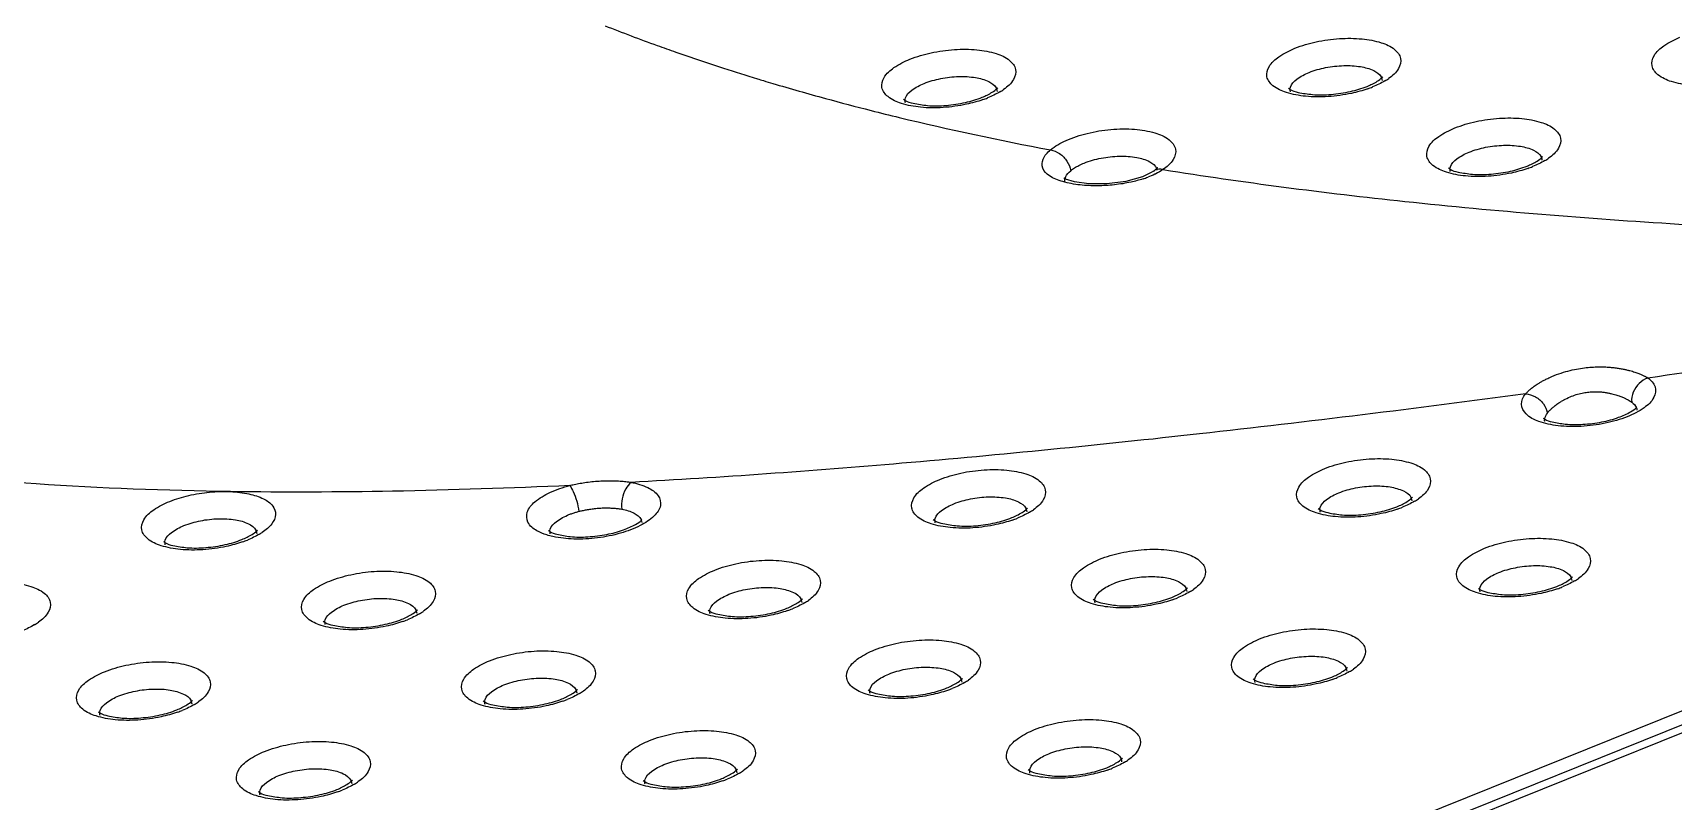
# Model space of a CAD drawing. Header units: millimetres. Extents: x 2099 to 2627, y -288 to 79.
# Drawn here: x 2248.92 to 2288.13, y -177.5 to -159.13 of the extents above; entities that cross this region are included whole.
import ezdxf

# ---------------------------------------------------------------- set-up
doc = ezdxf.new("R2010")
doc.units = ezdxf.units.MM
doc.layers.add('06___PRT_ALL_SURFS', color=7, linetype='Continuous')

msp = doc.modelspace()

# ---------------------------------------------------------------- linework, layer by layer
at = {"color": 7, "linetype": 'Continuous'}
for p, q in [((2275.442, -162.571), (2275.049, -162.682)), ((2275.653, -162.472), (2275.442, -162.571)), ((2275.705, -162.439), (2275.653, -162.472)), ((2275.705, -162.439), (2275.705, -162.439)), ((2287.255, -168.09), (2287.265, -168.079)), ((2285.058, -168.421), (2285.058, -168.421)), ((2263.47, -170.779), (2263.48, -170.767))]:
    msp.add_line(p, q, dxfattribs=at)
msp.add_lwpolyline([(2275.049, -162.682), (2274.596, -162.741), (2274.163, -162.741), (2273.819, -162.694), (2273.606, -162.628), (2273.566, -162.608)], dxfattribs=at)
for centre, radius, start, end in [((2278.416, -119.108), 42.879, 248.354, 250.1296), ((2279.553, -115.996), 46.192, 250.1159, 250.7035), ((2280.355, -113.704), 48.621, 250.7036, 252.127), ((2281.577, -109.952), 52.567, 252.1151, 253.0361), ((2282.118, -108.19), 54.41, 253.0318, 253.1903), ((2282.334, -107.476), 55.156, 253.1905, 253.4337), ((2283.034, -105.104), 57.628, 253.43824, 254.73874), ((2280.948, -160.282), 0.222, 18.2827, 23.0483), ((2280.346, -158.794), 1.735, 300.9722, 304.525), ((2284.171, -100.961), 61.925, 254.73311, 255.77638), ((2270.03, -160.766), 0.264, 175.465, 187.7206), ((2270.714, -158.132), 2.754, 289.3773, 291.9184), ((2271.745, -160.544), 0.222, 18.2827, 23.0483), ((2271.143, -159.056), 1.735, 300.9722, 304.525), ((2279.233, -160.504), 0.264, 175.465, 187.7206), ((2279.917, -157.871), 2.754, 289.3773, 291.9184), ((2284.989, -97.753), 65.236, 255.77297, 256.38284), ((2287.141, -88.564), 74.673, 256.43728, 259.27476), ((2283.741, -159.775), 2.754, 289.3773, 291.9184), ((2284.771, -162.187), 0.222, 18.2827, 23.0483), ((2284.169, -160.699), 1.735, 300.9722, 304.525), ((2273.834, -162.676), 0.249, 157.591, 167.5271), ((2274.677, -160.217), 2.529, 287.9747, 290.689), ((2274.953, -160.884), 1.808, 295.7174, 296.6229), ((2283.056, -162.409), 0.264, 175.465, 187.7206), ((2286.33, -169.384), 1.686, 118.9554, 121.3847), ((2287.084, -168.159), 0.181, 15.8165, 21.0619), ((2272.457, -170.59), 0.222, 18.2827, 23.0483), ((2271.855, -169.102), 1.735, 300.9722, 304.525), ((2279.944, -170.551), 0.264, 175.465, 187.7206), ((2280.629, -167.917), 2.754, 289.3773, 291.9184), ((2281.66, -170.329), 0.222, 18.2827, 23.0483), ((2281.057, -168.841), 1.735, 300.9722, 304.525), ((2270.742, -170.812), 0.264, 175.465, 187.7206), ((2271.426, -168.179), 2.754, 289.3773, 291.9184), ((2252.336, -171.335), 0.264, 175.465, 187.7206), ((2253.021, -168.701), 2.754, 289.3773, 291.9184), ((2254.051, -171.113), 0.222, 18.2827, 23.0483), ((2253.479, -169.674), 1.677, 300.9119, 303.3023), ((2261.539, -171.074), 0.264, 175.3874, 187.7125), ((2276.28, -172.495), 0.222, 18.2827, 23.0483), ((2275.678, -171.007), 1.735, 300.9722, 304.525), ((2283.768, -172.456), 0.264, 175.465, 187.7206), ((2284.452, -169.822), 2.754, 289.3773, 291.9184), ((2285.483, -172.234), 0.222, 18.2827, 23.0483), ((2284.881, -170.746), 1.735, 300.9722, 304.525), ((2266.047, -170.345), 2.754, 289.3773, 291.9184), ((2267.078, -172.756), 0.222, 18.2827, 23.0483), ((2266.475, -171.268), 1.735, 300.9722, 304.525), ((2274.565, -172.717), 0.264, 175.465, 187.7206), ((2275.25, -170.083), 2.754, 289.3773, 291.9184), ((2248.07, -171.791), 1.735, 300.9722, 304.525), ((2256.16, -173.24), 0.264, 175.465, 187.7206), ((2256.844, -170.606), 2.754, 289.3773, 291.9184), ((2257.875, -173.018), 0.222, 18.2827, 23.0483), ((2257.273, -171.53), 1.735, 300.9722, 304.525), ((2265.362, -172.978), 0.264, 175.465, 187.7206), ((2280.104, -174.4), 0.222, 18.2827, 23.0483), ((2279.502, -172.912), 1.735, 300.9722, 304.525), ((2261.698, -174.922), 0.222, 18.2827, 23.0483), ((2261.096, -173.434), 1.735, 300.9722, 304.525), ((2269.186, -174.883), 0.264, 175.465, 187.7206), ((2269.87, -172.249), 2.754, 289.3773, 291.9184), ((2270.901, -174.661), 0.222, 18.2827, 23.0483), ((2270.299, -173.173), 1.735, 300.9722, 304.525), ((2278.389, -174.622), 0.264, 175.465, 187.7206), ((2279.073, -171.988), 2.754, 289.3773, 291.9184), ((2252.496, -175.184), 0.222, 18.2827, 23.0483), ((2251.893, -173.696), 1.735, 300.9722, 304.525), ((2259.983, -175.145), 0.264, 175.465, 187.7206), ((2260.668, -172.511), 2.754, 289.3773, 291.9184), ((2250.78, -175.406), 0.264, 175.465, 187.7206), ((2251.465, -172.772), 2.754, 289.3773, 291.9184), ((2265.522, -176.827), 0.222, 18.2827, 23.0483), ((2264.919, -175.339), 1.735, 300.9722, 304.525), ((2273.009, -176.788), 0.264, 175.465, 187.7206), ((2273.694, -174.154), 2.754, 289.3773, 291.9184), ((2274.725, -176.566), 0.222, 18.2827, 23.0483), ((2274.122, -175.078), 1.735, 300.9722, 304.525), ((2255.288, -174.677), 2.754, 289.3773, 291.9184), ((2256.319, -177.089), 0.222, 18.2827, 23.0483), ((2255.717, -175.601), 1.735, 300.9722, 304.525), ((2263.807, -177.049), 0.264, 175.465, 187.7206), ((2264.491, -174.416), 2.754, 289.3773, 291.9184), ((2254.604, -177.311), 0.264, 175.465, 187.7206)]:
    msp.add_arc(centre, radius, start, end, dxfattribs=at)
for points, start_tangent, end_tangent in [([(2269.886, -159.762), (2270.392, -159.61), (2270.949, -159.532), (2271.489, -159.539), (2271.947, -159.629), (2272.267, -159.792), (2272.411, -160.006), (2272.362, -160.246), (2272.126, -160.485)], (0.927618, 0.373531), (-0.823672, -0.567066)), ([(2279.342, -160.649), (2278.884, -160.559), (2278.564, -160.397), (2278.421, -160.182), (2278.47, -159.942), (2278.706, -159.704), (2279.089, -159.501)], (-0.995126, 0.098613), (0.927618, 0.373531)), ([(2279.089, -159.501), (2279.594, -159.348), (2280.152, -159.271), (2280.692, -159.278), (2281.15, -159.368), (2281.47, -159.53), (2281.613, -159.745), (2281.564, -159.985), (2281.329, -160.223)], (0.927618, 0.373531), (-0.823672, -0.567066)), ([(2288.545, -160.388), (2288.087, -160.298), (2287.767, -160.135), (2287.624, -159.921), (2287.673, -159.68), (2287.908, -159.442), (2288.292, -159.24)], (-0.995126, 0.098613), (0.927618, 0.373531)), ([(2270.139, -160.911), (2269.681, -160.821), (2269.362, -160.658), (2269.218, -160.443), (2269.267, -160.203), (2269.503, -159.965), (2269.886, -159.762)], (-0.995126, 0.098613), (0.927618, 0.373531)), ([(2279.43, -160.079), (2279.823, -159.964), (2280.255, -159.916), (2280.658, -159.941), (2280.971, -160.035), (2281.148, -160.185), (2281.153, -160.195)], (0.927618, 0.373531), (0.391937, -0.919992)), ([(2269.931, -160.504), (2270.227, -160.34)], (0.798858, 0.601519), (0.927618, 0.373531)), ([(2270.227, -160.34), (2270.621, -160.226), (2271.052, -160.177), (2271.455, -160.202), (2271.769, -160.297), (2271.945, -160.446), (2271.95, -160.457)], (0.927618, 0.373531), (0.391937, -0.919992)), ([(2278.97, -160.484), (2278.98, -160.429), (2279.134, -160.242)], (0.079018, 0.996873), (0.798858, 0.601519)), ([(2279.134, -160.242), (2279.43, -160.079)], (0.798858, 0.601519), (0.927618, 0.373531)), ([(2280.814, -160.412), (2281.056, -160.291), (2281.171, -160.202)], (0.927618, 0.373531), (0.660031, 0.751238)), ([(2281.238, -160.282), (2280.945, -160.426)], (-0.857223, -0.514945), (-0.927618, -0.373531)), ([(2281.159, -160.213), (2281.171, -160.271)], (0.314131, -0.94938), (0.078141, -0.996942)), ([(2281.171, -160.202), (2281.187, -160.185)], (0.660031, 0.751238), (0.813756, 0.581206)), ([(2269.733, -160.72), (2269.773, -160.747), (2269.963, -160.816), (2270.306, -160.869)], (0.910348, -0.413844), (0.995277, -0.097074)), ([(2269.767, -160.745), (2269.777, -160.69), (2269.931, -160.504)], (0.079018, 0.996873), (0.798858, 0.601519)), ([(2271.214, -160.795), (2271.611, -160.674)], (0.975849, 0.218447), (0.927618, 0.373531)), ([(2271.628, -160.73), (2271.237, -160.84)], (-0.943267, -0.332036), (-0.977407, -0.211367)), ([(2271.611, -160.674), (2271.853, -160.553), (2271.968, -160.464)], (0.927618, 0.373531), (0.660031, 0.751238)), ([(2272.035, -160.543), (2271.743, -160.687)], (-0.857223, -0.514945), (-0.927618, -0.373531)), ([(2271.956, -160.474), (2271.968, -160.532)], (0.314131, -0.94938), (0.078141, -0.996942)), ([(2271.968, -160.464), (2271.984, -160.447)], (0.660031, 0.751238), (0.813756, 0.581206)), ([(2278.936, -160.458), (2278.976, -160.485), (2279.166, -160.555), (2279.508, -160.607)], (0.910348, -0.413844), (0.995277, -0.097074)), ([(2280.44, -160.579), (2279.883, -160.656), (2279.342, -160.649)], (-0.977407, -0.211367), (-0.995126, 0.098613)), ([(2279.508, -160.607), (2279.953, -160.604), (2280.417, -160.534)], (0.995277, -0.097074), (0.975849, 0.218447)), ([(2280.417, -160.534), (2280.814, -160.412)], (0.975849, 0.218447), (0.927618, 0.373531)), ([(2280.831, -160.469), (2280.44, -160.579)], (-0.943267, -0.332036), (-0.977407, -0.211367)), ([(2271.237, -160.84), (2270.68, -160.918), (2270.139, -160.911)], (-0.977407, -0.211367), (-0.995126, 0.098613)), ([(2270.306, -160.869), (2270.75, -160.866), (2271.214, -160.795)], (0.995277, -0.097074), (0.975849, 0.218447)), ([(2273.245, -161.933), (2273.618, -161.706), (2274.122, -161.536), (2274.692, -161.443), (2275.257, -161.439), (2275.74, -161.524), (2276.081, -161.689), (2276.234, -161.91), (2276.18, -162.16), (2275.932, -162.402)], (0.762408, 0.647097), (-0.825403, -0.564543)), ([(2283.166, -162.554), (2282.708, -162.464), (2282.388, -162.302), (2282.244, -162.087), (2282.293, -161.847), (2282.529, -161.608), (2282.912, -161.406)], (-0.995126, 0.098613), (0.927618, 0.373531)), ([(2282.912, -161.406), (2283.418, -161.253), (2283.975, -161.176), (2284.516, -161.182), (2284.973, -161.273), (2285.293, -161.435), (2285.437, -161.65), (2285.388, -161.89), (2285.152, -162.128)], (0.927618, 0.373531), (-0.823672, -0.567066)), ([(2273.539, -162.689), (2273.221, -162.549), (2273.059, -162.365), (2273.068, -162.153), (2273.245, -161.933)], (-0.961518, 0.274742), (0.761087, 0.64865)), ([(2273.245, -161.933), (2273.464, -162.02), (2273.64, -162.201), (2273.73, -162.428)], (0.990142, -0.140069), (0.153099, -0.988211)), ([(2283.253, -161.984), (2283.647, -161.869), (2284.078, -161.821), (2284.481, -161.845), (2284.795, -161.94), (2284.971, -162.09), (2284.976, -162.1)], (0.927618, 0.373531), (0.391937, -0.919992)), ([(2273.819, -162.363), (2273.927, -162.301), (2274.05, -162.245)], (0.840009, 0.542573), (0.927618, 0.373531)), ([(2274.05, -162.245), (2274.455, -162.128), (2274.897, -162.082), (2275.306, -162.112), (2275.617, -162.214), (2275.78, -162.373)], (0.927618, 0.373531), (0.349759, -0.93684)), ([(2282.793, -162.388), (2282.804, -162.334), (2282.957, -162.147)], (0.079018, 0.996873), (0.798858, 0.601519)), ([(2282.957, -162.147), (2283.253, -161.984)], (0.798858, 0.601519), (0.927618, 0.373531)), ([(2284.241, -162.439), (2284.637, -162.317)], (0.975849, 0.218447), (0.927618, 0.373531)), ([(2284.637, -162.317), (2284.88, -162.196), (2284.995, -162.107)], (0.927618, 0.373531), (0.660031, 0.751238)), ([(2285.062, -162.186), (2284.769, -162.331)], (-0.857223, -0.514945), (-0.927618, -0.373531)), ([(2284.983, -162.117), (2284.994, -162.176)], (0.314131, -0.94938), (0.078141, -0.996942)), ([(2284.995, -162.107), (2285.01, -162.09)], (0.660031, 0.751238), (0.813756, 0.581206)), ([(2273.952, -162.768), (2273.539, -162.689)], (-0.993881, 0.110456), (-0.961518, 0.274742)), ([(2273.587, -162.694), (2273.591, -162.622)], (-0.121559, 0.992584), (0.215489, 0.976506)), ([(2273.604, -162.581), (2273.73, -162.428)], (0.381235, 0.924478), (0.762336, 0.647181)), ([(2273.73, -162.428), (2273.819, -162.363)], (0.762408, 0.647097), (0.840009, 0.542573)), ([(2275.171, -162.7), (2274.774, -162.765), (2274.371, -162.788), (2273.952, -162.768)], (-0.976818, -0.214071), (-0.993881, 0.110456)), ([(2275.458, -162.623), (2275.171, -162.7)], (-0.951077, -0.308955), (-0.976818, -0.214071)), ([(2275.738, -162.513), (2275.571, -162.584)], (-0.900925, -0.433974), (-0.935366, -0.353683)), ([(2275.705, -162.439), (2275.798, -162.362)], (0.825404, 0.564543), (0.703056, 0.711134)), ([(2275.933, -162.401), (2275.743, -162.418), (2275.706, -162.439)], (-0.978707, 0.205265), (-0.817866, -0.575409)), ([(2275.932, -162.402), (2275.763, -162.5)], (-0.826226, -0.563339), (-0.893954, -0.448158)), ([(2275.78, -162.373), (2275.79, -162.417)], (0.349759, -0.93684), (0.132962, -0.991121)), ([(2275.798, -162.362), (2275.807, -162.353), (2275.81, -162.352)], (0.703056, 0.711134), (0.999693, 0.024762)), ([(2275.932, -162.401), (2281.718, -163.161), (2288.265, -163.702), (2292.289, -163.901)], (0.987561, -0.157234), (0.99926, -0.038467)), ([(2282.76, -162.363), (2282.799, -162.39), (2282.989, -162.46), (2283.332, -162.512)], (0.910348, -0.413844), (0.995277, -0.097074)), ([(2284.263, -162.483), (2283.706, -162.561), (2283.166, -162.554)], (-0.977407, -0.211367), (-0.995126, 0.098613)), ([(2283.332, -162.512), (2283.776, -162.509), (2284.241, -162.439)], (0.995277, -0.097074), (0.975849, 0.218447)), ([(2284.655, -162.374), (2284.263, -162.483)], (-0.943267, -0.332036), (-0.977407, -0.211367)), ([(2299.093, -165.63), (2295.091, -166.268), (2291.234, -166.852), (2287.525, -167.383)], (-0.986932, -0.161135), (-0.990534, -0.137267)), ([(2284.602, -167.764), (2284.618, -167.745), (2284.637, -167.726), (2284.658, -167.704), (2284.683, -167.681), (2284.712, -167.655), (2284.745, -167.628), (2284.784, -167.598), (2284.829, -167.565), (2284.88, -167.531), (2284.94, -167.494), (2285.009, -167.454), (2285.088, -167.413), (2285.179, -167.37)], (0.647418, 0.762135), (0.911659, 0.410948)), ([(2285.179, -167.37), (2285.4, -167.282), (2285.615, -167.216), (2285.819, -167.169), (2286.009, -167.14), (2286.184, -167.123), (2286.343, -167.117), (2286.489, -167.118), (2286.62, -167.126), (2286.738, -167.138), (2286.842, -167.153), (2286.935, -167.169), (2287.018, -167.187), (2287.091, -167.205), (2287.156, -167.223), (2287.213, -167.241), (2287.264, -167.259), (2287.309, -167.276), (2287.348, -167.292), (2287.383, -167.307), (2287.414, -167.322), (2287.442, -167.336), (2287.466, -167.349), (2287.488, -167.361), (2287.507, -167.372), (2287.524, -167.383)], (0.911666, 0.410931), (0.837363, -0.546647)), ([(2287.525, -167.383), (2287.697, -167.595), (2287.668, -167.844), (2287.436, -168.092), (2287.031, -168.308)], (0.817578, -0.575817), (-0.92764, -0.373474)), ([(2287.525, -167.383), (2287.317, -167.511), (2287.176, -167.721), (2287.139, -167.961)], (-0.950972, -0.309277), (0.086797, -0.996226)), ([(2284.601, -167.764), (2276.809, -168.719), (2269.693, -169.422), (2263.221, -169.878)], (-0.991275, -0.131808), (-0.998534, -0.054132)), ([(2284.615, -168.241), (2284.506, -168.01), (2284.601, -167.764)], (-0.687282, 0.726391), (0.615784, 0.787915)), ([(2284.601, -167.764), (2284.838, -167.834), (2285.027, -168.001), (2285.122, -168.222)], (0.998619, -0.052542), (0.158631, -0.987338)), ([(2285.513, -167.908), (2285.664, -167.835), (2285.811, -167.78), (2285.952, -167.743), (2286.083, -167.721), (2286.203, -167.711), (2286.314, -167.71), (2286.416, -167.717), (2286.507, -167.728), (2286.589, -167.742), (2286.662, -167.759), (2286.727, -167.776)], (0.874977, 0.484165), (0.961726, -0.274014)), ([(2286.727, -167.776), (2286.785, -167.793), (2286.836, -167.811), (2286.881, -167.828), (2286.921, -167.844), (2286.957, -167.859), (2286.988, -167.874), (2287.016, -167.887), (2287.04, -167.9), (2287.062, -167.912), (2287.081, -167.923), (2287.098, -167.933), (2287.113, -167.943), (2287.126, -167.952), (2287.14, -167.961)], (0.961726, -0.274014), (0.81318, -0.582012)), ([(2285.124, -168.22), (2285.133, -168.209), (2285.145, -168.194)], (0.613179, 0.789944), (0.652155, 0.758086)), ([(2285.145, -168.194), (2285.16, -168.177), (2285.177, -168.159), (2285.196, -168.139), (2285.219, -168.118), (2285.245, -168.094), (2285.276, -168.069), (2285.311, -168.041), (2285.351, -168.011), (2285.398, -167.979), (2285.452, -167.944)], (0.652155, 0.758086), (0.853673, 0.52081)), ([(2285.235, -168.429), (2285.552, -168.484), (2285.972, -168.489), (2286.424, -168.432), (2286.827, -168.322), (2287.113, -168.192), (2287.255, -168.09)], (0.981733, -0.190265), (0.65426, 0.756269)), ([(2287.14, -167.961), (2287.253, -168.093)], (0.816766, -0.576969), (0.358807, -0.933412)), ([(2287.258, -168.109), (2287.265, -168.151)], (0.271989, -0.9623), (0.051827, -0.998656)), ([(2284.918, -168.42), (2284.615, -168.241)], (-0.942137, 0.335229), (-0.687282, 0.726391)), ([(2285.377, -168.524), (2284.918, -168.42)], (-0.992851, 0.119364), (-0.942137, 0.335229)), ([(2285.026, -168.339), (2285.062, -168.363), (2285.235, -168.429)], (0.924429, -0.381355), (0.981733, -0.190265)), ([(2285.059, -168.421), (2285.056, -168.396), (2285.059, -168.356)], (-0.183604, 0.983), (0.171133, 0.985248)), ([(2285.059, -168.356), (2285.124, -168.22)], (0.171133, 0.985248), (0.621023, 0.783792)), ([(2287.031, -168.308), (2286.507, -168.464), (2285.93, -168.539), (2285.377, -168.524)], (-0.92764, -0.373474), (-0.992851, 0.119364)), ([(2253.644, -170.098), (2249.001, -169.915), (2245.022, -169.527), (2241.691, -168.964)], (-0.999869, 0.016208), (-0.977349, 0.211634)), ([(2279.801, -169.548), (2280.306, -169.395), (2280.863, -169.317), (2281.404, -169.324), (2281.862, -169.414), (2282.182, -169.577), (2282.325, -169.791), (2282.276, -170.032), (2282.041, -170.27)], (0.927618, 0.373531), (-0.823672, -0.567066)), ([(2270.598, -169.809), (2271.103, -169.656), (2271.661, -169.579), (2272.201, -169.585), (2272.659, -169.676), (2272.979, -169.838), (2273.122, -170.053), (2273.074, -170.293), (2272.838, -170.531)], (0.927618, 0.373531), (-0.823672, -0.567066)), ([(2280.054, -170.696), (2279.596, -170.606), (2279.276, -170.443), (2279.133, -170.229), (2279.182, -169.988), (2279.417, -169.75), (2279.801, -169.548)], (-0.995126, 0.098613), (0.927618, 0.373531)), ([(2252.192, -170.332), (2252.646, -170.191), (2253.146, -170.11), (2253.644, -170.098)], (0.927618, 0.373531), (0.998916, -0.046544)), ([(2261.758, -169.952), (2257.519, -170.089), (2253.644, -170.098)], (-0.998971, -0.04535), (-0.99989, 0.014845)), ([(2253.644, -170.098), (2254.087, -170.154), (2254.435, -170.272), (2254.654, -170.442), (2254.723, -170.646), (2254.635, -170.865), (2254.4, -171.076)], (0.998916, -0.046544), (-0.835652, -0.549259)), ([(2261.204, -171.133), (2260.968, -171.032), (2260.755, -170.83), (2260.739, -170.59), (2260.921, -170.344), (2261.28, -170.12), (2261.758, -169.952)], (-0.954002, 0.299801), (0.967704, 0.25209)), ([(2261.738, -169.954), (2261.863, -169.926), (2262.002, -169.899), (2262.156, -169.875), (2262.324, -169.855), (2262.501, -169.842), (2262.679, -169.837), (2262.848, -169.839), (2262.999, -169.849), (2263.129, -169.862), (2263.241, -169.879)], (0.971763, 0.23596), (0.987307, -0.158824)), ([(2261.759, -169.952), (2261.835, -170.097), (2261.92, -170.323), (2261.972, -170.572)], (0.543184, -0.839613), (0.119709, -0.992809)), ([(2263.221, -169.878), (2263.622, -170.003), (2263.868, -170.196), (2263.92, -170.431), (2263.771, -170.68), (2263.441, -170.909), (2262.97, -171.091)], (0.982913, -0.184073), (-0.960814, -0.277193)), ([(2263.221, -169.878), (2263.091, -170.035), (2263.009, -170.268), (2262.996, -170.516)], (-0.807863, -0.58937), (0.098535, -0.995134)), ([(2270.851, -170.957), (2270.393, -170.867), (2270.073, -170.705), (2269.93, -170.49), (2269.979, -170.25), (2270.215, -170.011), (2270.598, -169.809)], (-0.995126, 0.098613), (0.927618, 0.373531)), ([(2279.845, -170.289), (2280.141, -170.126)], (0.798858, 0.601519), (0.927618, 0.373531)), ([(2280.141, -170.126), (2280.535, -170.011), (2280.966, -169.962), (2281.369, -169.987), (2281.683, -170.082), (2281.86, -170.231), (2281.864, -170.242)], (0.927618, 0.373531), (0.391937, -0.919992)), ([(2252.446, -171.48), (2251.988, -171.39), (2251.668, -171.227), (2251.524, -171.013), (2251.573, -170.772), (2251.809, -170.534), (2252.192, -170.332)], (-0.995126, 0.098613), (0.927618, 0.373531)), ([(2261.979, -170.569), (2262.058, -170.551), (2262.154, -170.532), (2262.261, -170.514), (2262.377, -170.5), (2262.5, -170.491), (2262.622, -170.487), (2262.738, -170.49), (2262.842, -170.497), (2262.932, -170.507), (2263.002, -170.518)], (0.970429, 0.241385), (0.98543, -0.170084)), ([(2263.002, -170.518), (2263.295, -170.613), (2263.459, -170.763), (2263.463, -170.773)], (0.982531, -0.1861), (0.357904, -0.933759)), ([(2270.479, -170.792), (2270.489, -170.737), (2270.643, -170.55)], (0.079018, 0.996873), (0.798858, 0.601519)), ([(2270.643, -170.55), (2270.939, -170.387)], (0.798858, 0.601519), (0.927618, 0.373531)), ([(2270.939, -170.387), (2271.332, -170.272), (2271.764, -170.224), (2272.167, -170.249), (2272.48, -170.343), (2272.657, -170.493), (2272.662, -170.503)], (0.927618, 0.373531), (0.391937, -0.919992)), ([(2272.323, -170.72), (2272.565, -170.599), (2272.68, -170.51)], (0.927618, 0.373531), (0.660031, 0.751238)), ([(2272.668, -170.52), (2272.68, -170.579)], (0.314131, -0.94938), (0.078141, -0.996942)), ([(2272.68, -170.51), (2272.696, -170.493)], (0.660031, 0.751238), (0.813756, 0.581206)), ([(2279.648, -170.505), (2279.688, -170.532), (2279.878, -170.601), (2280.22, -170.654)], (0.910348, -0.413844), (0.995277, -0.097074)), ([(2279.681, -170.53), (2279.692, -170.476), (2279.845, -170.289)], (0.079018, 0.996873), (0.798858, 0.601519)), ([(2281.129, -170.58), (2281.525, -170.459)], (0.975849, 0.218447), (0.927618, 0.373531)), ([(2281.543, -170.515), (2281.152, -170.625)], (-0.943267, -0.332036), (-0.977407, -0.211367)), ([(2281.525, -170.459), (2281.768, -170.338), (2281.883, -170.249)], (0.927618, 0.373531), (0.660031, 0.751238)), ([(2281.95, -170.328), (2281.657, -170.472)], (-0.857223, -0.514945), (-0.927618, -0.373531)), ([(2281.871, -170.259), (2281.883, -170.318)], (0.314131, -0.94938), (0.078141, -0.996942)), ([(2281.883, -170.249), (2281.899, -170.232)], (0.660031, 0.751238), (0.813756, 0.581206)), ([(2252.237, -171.073), (2252.533, -170.91)], (0.798858, 0.601519), (0.927618, 0.373531)), ([(2252.533, -170.91), (2252.927, -170.795), (2253.358, -170.747), (2253.761, -170.771), (2254.075, -170.866), (2254.251, -171.016), (2254.256, -171.026)], (0.927618, 0.373531), (0.391937, -0.919992)), ([(2261.276, -171.053), (2261.286, -170.998), (2261.44, -170.811)], (0.080378, 0.996764), (0.798858, 0.601519)), ([(2261.44, -170.811), (2261.736, -170.648)], (0.798858, 0.601519), (0.927618, 0.373531)), ([(2261.736, -170.648), (2261.815, -170.618), (2261.899, -170.591), (2261.979, -170.569)], (0.927618, 0.373531), (0.966393, 0.25707)), ([(2263.043, -171.011), (2263.329, -170.881), (2263.47, -170.779)], (0.933455, 0.358693), (0.654684, 0.755903)), ([(2263.463, -170.773), (2263.477, -170.84)], (0.357904, -0.933759), (0.067752, -0.997702)), ([(2270.445, -170.766), (2270.485, -170.793), (2270.675, -170.863), (2271.017, -170.915)], (0.910348, -0.413844), (0.995277, -0.097074)), ([(2271.949, -170.886), (2271.392, -170.964), (2270.851, -170.957)], (-0.977407, -0.211367), (-0.995126, 0.098613)), ([(2271.017, -170.915), (2271.462, -170.912), (2271.926, -170.842)], (0.995277, -0.097074), (0.975849, 0.218447)), ([(2271.926, -170.842), (2272.323, -170.72)], (0.975849, 0.218447), (0.927618, 0.373531)), ([(2272.34, -170.777), (2271.949, -170.886)], (-0.943267, -0.332036), (-0.977407, -0.211367)), ([(2272.747, -170.589), (2272.454, -170.734)], (-0.857223, -0.514945), (-0.927618, -0.373531)), ([(2281.152, -170.625), (2280.594, -170.703), (2280.054, -170.696)], (-0.977407, -0.211367), (-0.995126, 0.098613)), ([(2280.22, -170.654), (2280.665, -170.651), (2281.129, -170.58)], (0.995277, -0.097074), (0.975849, 0.218447)), ([(2252.04, -171.289), (2252.079, -171.316), (2252.269, -171.385), (2252.612, -171.438)], (0.910348, -0.413844), (0.995277, -0.097074)), ([(2252.073, -171.314), (2252.084, -171.26), (2252.237, -171.073)], (0.079018, 0.996873), (0.798858, 0.601519)), ([(2253.521, -171.365), (2253.917, -171.243)], (0.975849, 0.218447), (0.927618, 0.373531)), ([(2253.935, -171.3), (2253.543, -171.409)], (-0.943267, -0.332036), (-0.977407, -0.211367)), ([(2253.917, -171.243), (2254.16, -171.122), (2254.275, -171.033)], (0.927618, 0.373531), (0.660031, 0.751238)), ([(2254.341, -171.113), (2254.049, -171.257)], (-0.857834, -0.513927), (-0.927618, -0.373531)), ([(2254.263, -171.043), (2254.274, -171.102)], (0.314131, -0.94938), (0.078141, -0.996942)), ([(2254.275, -171.033), (2254.29, -171.016)], (0.660031, 0.751238), (0.813756, 0.581206)), ([(2261.351, -171.172), (2261.204, -171.133)], (-0.976135, 0.217166), (-0.954002, 0.299801)), ([(2261.242, -171.028), (2261.276, -171.051), (2261.449, -171.118)], (0.922443, -0.386134), (0.981506, -0.191431)), ([(2262.97, -171.091), (2262.419, -171.204), (2261.855, -171.232), (2261.351, -171.172)], (-0.960814, -0.277193), (-0.976135, 0.217166)), ([(2261.449, -171.118), (2261.767, -171.173)], (0.981506, -0.191431), (0.993393, -0.114764)), ([(2261.767, -171.173), (2262.187, -171.178), (2262.639, -171.121), (2263.043, -171.011)], (0.993393, -0.114764), (0.933455, 0.358693)), ([(2283.624, -171.452), (2284.13, -171.3), (2284.687, -171.222), (2285.227, -171.229), (2285.685, -171.319), (2286.005, -171.481), (2286.149, -171.696), (2286.1, -171.936), (2285.864, -172.175)], (0.927618, 0.373531), (-0.823672, -0.567066)), ([(2253.543, -171.409), (2252.986, -171.487), (2252.446, -171.48)], (-0.977407, -0.211367), (-0.995126, 0.098613)), ([(2252.612, -171.438), (2253.056, -171.435), (2253.521, -171.365)], (0.995277, -0.097074), (0.975849, 0.218447)), ([(2265.219, -171.975), (2265.724, -171.822), (2266.281, -171.745), (2266.822, -171.752), (2267.28, -171.842), (2267.599, -172.004), (2267.743, -172.219), (2267.694, -172.459), (2267.458, -172.697)], (0.927618, 0.373531), (-0.823672, -0.567066)), ([(2274.675, -172.862), (2274.217, -172.772), (2273.897, -172.609), (2273.753, -172.395), (2273.802, -172.154), (2274.038, -171.916), (2274.421, -171.714)], (-0.995126, 0.098613), (0.927618, 0.373531)), ([(2274.421, -171.714), (2274.927, -171.561), (2275.484, -171.483), (2276.025, -171.49), (2276.482, -171.58), (2276.802, -171.743), (2276.946, -171.957), (2276.897, -172.198), (2276.661, -172.436)], (0.927618, 0.373531), (-0.823672, -0.567066)), ([(2283.877, -172.601), (2283.42, -172.51), (2283.1, -172.348), (2282.956, -172.133), (2283.005, -171.893), (2283.241, -171.655), (2283.624, -171.452)], (-0.995126, 0.098613), (0.927618, 0.373531)), ([(2256.016, -172.236), (2256.521, -172.084), (2257.079, -172.006), (2257.619, -172.013), (2258.077, -172.103), (2258.397, -172.266), (2258.54, -172.48), (2258.491, -172.721), (2258.256, -172.959)], (0.927618, 0.373531), (-0.823672, -0.567066)), ([(2265.472, -173.123), (2265.014, -173.033), (2264.694, -172.871), (2264.55, -172.656), (2264.599, -172.416), (2264.835, -172.178), (2265.219, -171.975)], (-0.995126, 0.098613), (0.927618, 0.373531)), ([(2274.762, -172.292), (2275.156, -172.177), (2275.587, -172.129), (2275.99, -172.153), (2276.304, -172.248), (2276.48, -172.398), (2276.485, -172.408)], (0.927618, 0.373531), (0.391937, -0.919992)), ([(2283.669, -172.193), (2283.965, -172.03)], (0.798858, 0.601519), (0.927618, 0.373531)), ([(2283.965, -172.03), (2284.359, -171.916), (2284.79, -171.867), (2285.193, -171.892), (2285.507, -171.986), (2285.683, -172.136), (2285.688, -172.146)], (0.927618, 0.373531), (0.391937, -0.919992)), ([(2246.813, -172.498), (2247.319, -172.345), (2247.876, -172.268), (2248.416, -172.274), (2248.874, -172.365), (2249.194, -172.527), (2249.338, -172.742), (2249.289, -172.982), (2249.053, -173.22)], (0.927618, 0.373531), (-0.823672, -0.567066)), ([(2256.269, -173.385), (2255.811, -173.295), (2255.491, -173.132), (2255.348, -172.917), (2255.397, -172.677), (2255.633, -172.439), (2256.016, -172.236)], (-0.995126, 0.098613), (0.927618, 0.373531)), ([(2265.559, -172.553), (2265.953, -172.438), (2266.384, -172.39), (2266.787, -172.415), (2267.101, -172.509), (2267.278, -172.659), (2267.282, -172.669)], (0.927618, 0.373531), (0.391937, -0.919992)), ([(2274.302, -172.696), (2274.313, -172.642), (2274.466, -172.455)], (0.079018, 0.996873), (0.798858, 0.601519)), ([(2274.466, -172.455), (2274.762, -172.292)], (0.798858, 0.601519), (0.927618, 0.373531)), ([(2276.146, -172.625), (2276.389, -172.504), (2276.504, -172.415)], (0.927618, 0.373531), (0.660031, 0.751238)), ([(2276.571, -172.494), (2276.278, -172.639)], (-0.857223, -0.514945), (-0.927618, -0.373531)), ([(2276.492, -172.425), (2276.503, -172.484)], (0.314131, -0.94938), (0.078141, -0.996942)), ([(2276.504, -172.415), (2276.519, -172.398)], (0.660031, 0.751238), (0.813756, 0.581206)), ([(2283.471, -172.41), (2283.511, -172.437), (2283.701, -172.506), (2284.044, -172.559)], (0.910348, -0.413844), (0.995277, -0.097074)), ([(2283.505, -172.435), (2283.515, -172.38), (2283.669, -172.193)], (0.079018, 0.996873), (0.798858, 0.601519)), ([(2284.044, -172.559), (2284.488, -172.555), (2284.952, -172.485)], (0.995277, -0.097074), (0.975849, 0.218447)), ([(2284.952, -172.485), (2285.349, -172.364)], (0.975849, 0.218447), (0.927618, 0.373531)), ([(2285.366, -172.42), (2284.975, -172.53)], (-0.943267, -0.332036), (-0.977407, -0.211367)), ([(2285.349, -172.364), (2285.592, -172.243), (2285.706, -172.153)], (0.927618, 0.373531), (0.660031, 0.751238)), ([(2285.774, -172.233), (2285.481, -172.377)], (-0.857223, -0.514945), (-0.927618, -0.373531)), ([(2285.694, -172.164), (2285.706, -172.222)], (0.314131, -0.94938), (0.078141, -0.996942)), ([(2285.706, -172.153), (2285.722, -172.136)], (0.660031, 0.751238), (0.813756, 0.581206)), ([(2256.061, -172.978), (2256.357, -172.814)], (0.798858, 0.601519), (0.927618, 0.373531)), ([(2256.357, -172.814), (2256.75, -172.7), (2257.181, -172.651), (2257.585, -172.676), (2257.898, -172.771), (2258.075, -172.92), (2258.08, -172.931)], (0.927618, 0.373531), (0.391937, -0.919992)), ([(2265.099, -172.958), (2265.11, -172.903), (2265.263, -172.716)], (0.079018, 0.996873), (0.798858, 0.601519)), ([(2265.263, -172.716), (2265.559, -172.553)], (0.798858, 0.601519), (0.927618, 0.373531)), ([(2266.547, -173.008), (2266.943, -172.886)], (0.975849, 0.218447), (0.927618, 0.373531)), ([(2266.943, -172.886), (2267.186, -172.765), (2267.301, -172.676)], (0.927618, 0.373531), (0.660031, 0.751238)), ([(2267.368, -172.756), (2267.075, -172.9)], (-0.857223, -0.514945), (-0.927618, -0.373531)), ([(2267.289, -172.687), (2267.3, -172.745)], (0.314131, -0.94938), (0.078141, -0.996942)), ([(2267.301, -172.676), (2267.317, -172.659)], (0.660031, 0.751238), (0.813756, 0.581206)), ([(2274.269, -172.671), (2274.308, -172.698), (2274.498, -172.767), (2274.841, -172.82)], (0.910348, -0.413844), (0.995277, -0.097074)), ([(2275.772, -172.791), (2275.215, -172.869), (2274.675, -172.862)], (-0.977407, -0.211367), (-0.995126, 0.098613)), ([(2274.841, -172.82), (2275.285, -172.817), (2275.75, -172.747)], (0.995277, -0.097074), (0.975849, 0.218447)), ([(2275.75, -172.747), (2276.146, -172.625)], (0.975849, 0.218447), (0.927618, 0.373531)), ([(2276.164, -172.682), (2275.772, -172.791)], (-0.943267, -0.332036), (-0.977407, -0.211367)), ([(2284.975, -172.53), (2284.418, -172.607), (2283.877, -172.601)], (-0.977407, -0.211367), (-0.995126, 0.098613)), ([(2248.962, -173.278), (2248.67, -173.423)], (-0.857223, -0.514945), (-0.927618, -0.373531)), ([(2255.863, -173.194), (2255.903, -173.221), (2256.093, -173.29), (2256.435, -173.343)], (0.910348, -0.413844), (0.995277, -0.097074)), ([(2255.897, -173.219), (2255.907, -173.164), (2256.061, -172.978)], (0.079018, 0.996873), (0.798858, 0.601519)), ([(2256.435, -173.343), (2256.88, -173.34), (2257.344, -173.269)], (0.995277, -0.097074), (0.975849, 0.218447)), ([(2257.344, -173.269), (2257.741, -173.148)], (0.975849, 0.218447), (0.927618, 0.373531)), ([(2257.758, -173.204), (2257.367, -173.314)], (-0.943267, -0.332036), (-0.977407, -0.211367)), ([(2257.741, -173.148), (2257.983, -173.027), (2258.098, -172.938)], (0.927618, 0.373531), (0.660031, 0.751238)), ([(2258.165, -173.017), (2257.872, -173.161)], (-0.857223, -0.514945), (-0.927618, -0.373531)), ([(2258.086, -172.948), (2258.098, -173.006)], (0.314131, -0.94938), (0.078141, -0.996942)), ([(2258.098, -172.938), (2258.114, -172.921)], (0.660031, 0.751238), (0.813756, 0.581206)), ([(2265.066, -172.932), (2265.106, -172.959), (2265.295, -173.029), (2265.638, -173.081)], (0.910348, -0.413844), (0.995277, -0.097074)), ([(2266.569, -173.053), (2266.012, -173.13), (2265.472, -173.123)], (-0.977407, -0.211367), (-0.995126, 0.098613)), ([(2265.638, -173.081), (2266.083, -173.078), (2266.547, -173.008)], (0.995277, -0.097074), (0.975849, 0.218447)), ([(2266.961, -172.943), (2266.569, -173.053)], (-0.943267, -0.332036), (-0.977407, -0.211367)), ([(2257.367, -173.314), (2256.81, -173.392), (2256.269, -173.385)], (-0.977407, -0.211367), (-0.995126, 0.098613)), ([(2269.042, -173.88), (2269.548, -173.727), (2270.105, -173.65), (2270.645, -173.656), (2271.103, -173.747), (2271.423, -173.909), (2271.567, -174.124), (2271.518, -174.364), (2271.282, -174.602)], (0.927618, 0.373531), (-0.823672, -0.567066)), ([(2278.498, -174.767), (2278.04, -174.677), (2277.72, -174.514), (2277.577, -174.299), (2277.626, -174.059), (2277.862, -173.821), (2278.245, -173.618)], (-0.995126, 0.098613), (0.927618, 0.373531)), ([(2278.245, -173.618), (2278.75, -173.466), (2279.308, -173.388), (2279.848, -173.395), (2280.306, -173.485), (2280.626, -173.648), (2280.769, -173.862), (2280.72, -174.102), (2280.485, -174.341)], (0.927618, 0.373531), (-0.823672, -0.567066)), ([(2259.839, -174.141), (2260.345, -173.989), (2260.902, -173.911), (2261.442, -173.918), (2261.9, -174.008), (2262.22, -174.17), (2262.364, -174.385), (2262.315, -174.625), (2262.079, -174.864)], (0.927618, 0.373531), (-0.823672, -0.567066)), ([(2269.295, -175.028), (2268.837, -174.938), (2268.518, -174.776), (2268.374, -174.561), (2268.423, -174.321), (2268.659, -174.082), (2269.042, -173.88)], (-0.995126, 0.098613), (0.927618, 0.373531)), ([(2278.586, -174.196), (2278.979, -174.082), (2279.41, -174.033), (2279.814, -174.058), (2280.127, -174.153), (2280.304, -174.302), (2280.309, -174.313)], (0.927618, 0.373531), (0.391937, -0.919992)), ([(2250.89, -175.551), (2250.432, -175.461), (2250.112, -175.298), (2249.968, -175.084), (2250.017, -174.843), (2250.253, -174.605), (2250.636, -174.403)], (-0.995126, 0.098613), (0.927618, 0.373531)), ([(2250.636, -174.403), (2251.142, -174.25), (2251.699, -174.172), (2252.24, -174.179), (2252.698, -174.269), (2253.017, -174.432), (2253.161, -174.646), (2253.112, -174.887), (2252.876, -175.125)], (0.927618, 0.373531), (-0.823672, -0.567066)), ([(2260.093, -175.289), (2259.635, -175.199), (2259.315, -175.037), (2259.171, -174.822), (2259.22, -174.582), (2259.456, -174.344), (2259.839, -174.141)], (-0.995126, 0.098613), (0.927618, 0.373531)), ([(2269.087, -174.621), (2269.383, -174.458)], (0.798858, 0.601519), (0.927618, 0.373531)), ([(2269.383, -174.458), (2269.776, -174.343), (2270.208, -174.295), (2270.611, -174.32), (2270.925, -174.414), (2271.101, -174.564), (2271.106, -174.574)], (0.927618, 0.373531), (0.391937, -0.919992)), ([(2278.126, -174.601), (2278.136, -174.546), (2278.29, -174.36)], (0.079018, 0.996873), (0.798858, 0.601519)), ([(2278.29, -174.36), (2278.586, -174.196)], (0.798858, 0.601519), (0.927618, 0.373531)), ([(2279.97, -174.53), (2280.212, -174.409), (2280.327, -174.32)], (0.927618, 0.373531), (0.660031, 0.751238)), ([(2280.394, -174.399), (2280.101, -174.543)], (-0.857223, -0.514945), (-0.927618, -0.373531)), ([(2280.315, -174.33), (2280.327, -174.388)], (0.314131, -0.94938), (0.078141, -0.996942)), ([(2280.327, -174.32), (2280.343, -174.303)], (0.660031, 0.751238), (0.813756, 0.581206)), ([(2250.977, -174.981), (2251.371, -174.866), (2251.802, -174.817), (2252.205, -174.842), (2252.519, -174.937), (2252.696, -175.086), (2252.7, -175.097)], (0.927618, 0.373531), (0.391937, -0.919992)), ([(2259.884, -174.882), (2260.18, -174.719)], (0.798858, 0.601519), (0.927618, 0.373531)), ([(2260.18, -174.719), (2260.574, -174.605), (2261.005, -174.556), (2261.408, -174.581), (2261.722, -174.675), (2261.898, -174.825), (2261.903, -174.835)], (0.927618, 0.373531), (0.391937, -0.919992)), ([(2261.564, -175.053), (2261.807, -174.932), (2261.922, -174.842)], (0.927618, 0.373531), (0.660031, 0.751238)), ([(2261.91, -174.853), (2261.921, -174.911)], (0.314131, -0.94938), (0.078141, -0.996942)), ([(2261.922, -174.842), (2261.937, -174.825)], (0.660031, 0.751238), (0.813756, 0.581206)), ([(2268.889, -174.837), (2268.929, -174.864), (2269.119, -174.934), (2269.462, -174.986)], (0.910348, -0.413844), (0.995277, -0.097074)), ([(2268.923, -174.862), (2268.933, -174.808), (2269.087, -174.621)], (0.079018, 0.996873), (0.798858, 0.601519)), ([(2270.37, -174.913), (2270.767, -174.791)], (0.975849, 0.218447), (0.927618, 0.373531)), ([(2270.784, -174.848), (2270.393, -174.957)], (-0.943267, -0.332036), (-0.977407, -0.211367)), ([(2270.767, -174.791), (2271.009, -174.67), (2271.124, -174.581)], (0.927618, 0.373531), (0.660031, 0.751238)), ([(2271.191, -174.66), (2270.899, -174.805)], (-0.857223, -0.514945), (-0.927618, -0.373531)), ([(2271.112, -174.591), (2271.124, -174.65)], (0.314131, -0.94938), (0.078141, -0.996942)), ([(2271.124, -174.581), (2271.14, -174.564)], (0.660031, 0.751238), (0.813756, 0.581206)), ([(2278.092, -174.576), (2278.132, -174.603), (2278.322, -174.672), (2278.664, -174.725)], (0.910348, -0.413844), (0.995277, -0.097074)), ([(2279.596, -174.696), (2279.039, -174.774), (2278.498, -174.767)], (-0.977407, -0.211367), (-0.995126, 0.098613)), ([(2278.664, -174.725), (2279.109, -174.722), (2279.573, -174.651)], (0.995277, -0.097074), (0.975849, 0.218447)), ([(2279.573, -174.651), (2279.97, -174.53)], (0.975849, 0.218447), (0.927618, 0.373531)), ([(2279.987, -174.586), (2279.596, -174.696)], (-0.943267, -0.332036), (-0.977407, -0.211367)), ([(2250.517, -175.385), (2250.528, -175.331), (2250.681, -175.144)], (0.079018, 0.996873), (0.798858, 0.601519)), ([(2250.681, -175.144), (2250.977, -174.981)], (0.798858, 0.601519), (0.927618, 0.373531)), ([(2252.361, -175.314), (2252.604, -175.193), (2252.719, -175.104)], (0.927618, 0.373531), (0.660031, 0.751238)), ([(2252.786, -175.183), (2252.493, -175.327)], (-0.857223, -0.514945), (-0.927618, -0.373531)), ([(2252.707, -175.114), (2252.718, -175.173)], (0.314131, -0.94938), (0.078141, -0.996942)), ([(2252.719, -175.104), (2252.735, -175.087)], (0.660031, 0.751238), (0.813756, 0.581206)), ([(2259.687, -175.098), (2259.726, -175.126), (2259.916, -175.195), (2260.259, -175.247)], (0.910348, -0.413844), (0.995277, -0.097074)), ([(2259.72, -175.124), (2259.73, -175.069), (2259.884, -174.882)], (0.079018, 0.996873), (0.798858, 0.601519)), ([(2261.19, -175.219), (2260.633, -175.296), (2260.093, -175.289)], (-0.977407, -0.211367), (-0.995126, 0.098613)), ([(2260.259, -175.247), (2260.703, -175.244), (2261.167, -175.174)], (0.995277, -0.097074), (0.975849, 0.218447)), ([(2261.167, -175.174), (2261.564, -175.053)], (0.975849, 0.218447), (0.927618, 0.373531)), ([(2261.581, -175.109), (2261.19, -175.219)], (-0.943267, -0.332036), (-0.977407, -0.211367)), ([(2261.989, -174.922), (2261.696, -175.066)], (-0.857223, -0.514945), (-0.927618, -0.373531)), ([(2270.393, -174.957), (2269.836, -175.035), (2269.295, -175.028)], (-0.977407, -0.211367), (-0.995126, 0.098613)), ([(2269.462, -174.986), (2269.906, -174.983), (2270.37, -174.913)], (0.995277, -0.097074), (0.975849, 0.218447)), ([(2250.484, -175.36), (2250.524, -175.387), (2250.713, -175.456), (2251.056, -175.509)], (0.910348, -0.413844), (0.995277, -0.097074)), ([(2251.987, -175.48), (2251.43, -175.558), (2250.89, -175.551)], (-0.977407, -0.211367), (-0.995126, 0.098613)), ([(2251.056, -175.509), (2251.501, -175.506), (2251.965, -175.436)], (0.995277, -0.097074), (0.975849, 0.218447)), ([(2251.965, -175.436), (2252.361, -175.314)], (0.975849, 0.218447), (0.927618, 0.373531)), ([(2252.379, -175.37), (2251.987, -175.48)], (-0.943267, -0.332036), (-0.977407, -0.211367)), ([(2272.865, -175.785), (2273.371, -175.632), (2273.928, -175.554), (2274.469, -175.561), (2274.927, -175.651), (2275.246, -175.814), (2275.39, -176.028), (2275.341, -176.269), (2275.105, -176.507)], (0.927618, 0.373531), (-0.823672, -0.567066)), ([(2263.916, -177.194), (2263.458, -177.104), (2263.138, -176.942), (2262.995, -176.727), (2263.044, -176.487), (2263.279, -176.248), (2263.663, -176.046)], (-0.995126, 0.098613), (0.927618, 0.373531)), ([(2263.663, -176.046), (2264.168, -175.893), (2264.725, -175.816), (2265.266, -175.822), (2265.724, -175.913), (2266.044, -176.075), (2266.187, -176.29), (2266.138, -176.53), (2265.903, -176.768)], (0.927618, 0.373531), (-0.823672, -0.567066)), ([(2273.119, -176.933), (2272.661, -176.843), (2272.341, -176.68), (2272.197, -176.466), (2272.246, -176.225), (2272.482, -175.987), (2272.865, -175.785)], (-0.995126, 0.098613), (0.927618, 0.373531)), ([(2254.713, -177.456), (2254.255, -177.365), (2253.936, -177.203), (2253.792, -176.988), (2253.841, -176.748), (2254.077, -176.51), (2254.46, -176.307)], (-0.995126, 0.098613), (0.927618, 0.373531)), ([(2254.46, -176.307), (2254.966, -176.155), (2255.523, -176.077), (2256.063, -176.084), (2256.521, -176.174), (2256.841, -176.336), (2256.985, -176.551), (2256.936, -176.791), (2256.7, -177.03)], (0.927618, 0.373531), (-0.823672, -0.567066)), ([(2272.91, -176.526), (2273.206, -176.363)], (0.798858, 0.601519), (0.927618, 0.373531)), ([(2273.206, -176.363), (2273.6, -176.248), (2274.031, -176.199), (2274.434, -176.224), (2274.748, -176.319), (2274.925, -176.468), (2274.929, -176.479)], (0.927618, 0.373531), (0.391937, -0.919992)), ([(2254.801, -176.885), (2255.194, -176.771), (2255.626, -176.722), (2256.029, -176.747), (2256.342, -176.841), (2256.519, -176.991), (2256.524, -177.001)], (0.927618, 0.373531), (0.391937, -0.919992)), ([(2263.544, -177.029), (2263.554, -176.974), (2263.707, -176.787)], (0.079018, 0.996873), (0.798858, 0.601519)), ([(2263.707, -176.787), (2264.004, -176.624)], (0.798858, 0.601519), (0.927618, 0.373531)), ([(2264.004, -176.624), (2264.397, -176.509), (2264.828, -176.461), (2265.232, -176.486), (2265.545, -176.58), (2265.722, -176.73), (2265.726, -176.74)], (0.927618, 0.373531), (0.391937, -0.919992)), ([(2265.387, -176.957), (2265.63, -176.836), (2265.745, -176.747)], (0.927618, 0.373531), (0.660031, 0.751238)), ([(2265.812, -176.826), (2265.519, -176.971)], (-0.857223, -0.514945), (-0.927618, -0.373531)), ([(2265.733, -176.757), (2265.745, -176.816)], (0.314131, -0.94938), (0.078141, -0.996942)), ([(2265.745, -176.747), (2265.761, -176.73)], (0.660031, 0.751238), (0.813756, 0.581206)), ([(2272.713, -176.742), (2272.753, -176.769), (2272.942, -176.838), (2273.285, -176.891)], (0.910348, -0.413844), (0.995277, -0.097074)), ([(2272.746, -176.767), (2272.757, -176.713), (2272.91, -176.526)], (0.079018, 0.996873), (0.798858, 0.601519)), ([(2273.285, -176.891), (2273.73, -176.888), (2274.194, -176.817)], (0.995277, -0.097074), (0.975849, 0.218447)), ([(2274.194, -176.817), (2274.59, -176.696)], (0.975849, 0.218447), (0.927618, 0.373531)), ([(2274.608, -176.752), (2274.216, -176.862)], (-0.943267, -0.332036), (-0.977407, -0.211367)), ([(2274.59, -176.696), (2274.833, -176.575), (2274.948, -176.486)], (0.927618, 0.373531), (0.660031, 0.751238)), ([(2275.015, -176.565), (2274.722, -176.709)], (-0.857223, -0.514945), (-0.927618, -0.373531)), ([(2274.936, -176.496), (2274.947, -176.555)], (0.314131, -0.94938), (0.078141, -0.996942)), ([(2274.948, -176.486), (2274.964, -176.469)], (0.660031, 0.751238), (0.813756, 0.581206)), ([(2254.341, -177.29), (2254.351, -177.235), (2254.505, -177.048)], (0.079018, 0.996873), (0.798858, 0.601519)), ([(2254.505, -177.048), (2254.801, -176.885)], (0.798858, 0.601519), (0.927618, 0.373531)), ([(2255.788, -177.34), (2256.185, -177.219)], (0.975849, 0.218447), (0.927618, 0.373531)), ([(2256.185, -177.219), (2256.427, -177.098), (2256.542, -177.008)], (0.927618, 0.373531), (0.660031, 0.751238)), ([(2256.609, -177.088), (2256.316, -177.232)], (-0.857223, -0.514945), (-0.927618, -0.373531)), ([(2256.53, -177.019), (2256.542, -177.077)], (0.314131, -0.94938), (0.078141, -0.996942)), ([(2256.542, -177.008), (2256.558, -176.991)], (0.660031, 0.751238), (0.813756, 0.581206)), ([(2263.51, -177.003), (2263.55, -177.03), (2263.74, -177.1), (2264.082, -177.152)], (0.910348, -0.413844), (0.995277, -0.097074)), ([(2265.014, -177.123), (2264.456, -177.201), (2263.916, -177.194)], (-0.977407, -0.211367), (-0.995126, 0.098613)), ([(2264.082, -177.152), (2264.527, -177.149), (2264.991, -177.079)], (0.995277, -0.097074), (0.975849, 0.218447)), ([(2264.991, -177.079), (2265.387, -176.957)], (0.975849, 0.218447), (0.927618, 0.373531)), ([(2265.405, -177.014), (2265.014, -177.123)], (-0.943267, -0.332036), (-0.977407, -0.211367)), ([(2274.216, -176.862), (2273.659, -176.94), (2273.119, -176.933)], (-0.977407, -0.211367), (-0.995126, 0.098613)), ([(2254.307, -177.265), (2254.347, -177.292), (2254.537, -177.361), (2254.879, -177.414)], (0.910348, -0.413844), (0.995277, -0.097074)), ([(2255.811, -177.385), (2255.254, -177.462), (2254.713, -177.456)], (-0.977407, -0.211367), (-0.995126, 0.098613)), ([(2254.879, -177.414), (2255.324, -177.41), (2255.788, -177.34)], (0.995277, -0.097074), (0.975849, 0.218447)), ([(2256.202, -177.275), (2255.811, -177.385)], (-0.943267, -0.332036), (-0.977407, -0.211367))]:
    msp.add_spline(points, degree=3, dxfattribs=dict(at, start_tangent=start_tangent, end_tangent=end_tangent))
at = {"layer": '06___PRT_ALL_SURFS', "color": 7, "linetype": 'Continuous'}
for p, q in [((2325.307, -160.452), (2261.334, -186.213)), ((2325.976, -160.518), (2261.425, -186.512)), ((2302.416, -170.195), (2261.91, -186.506))]:
    msp.add_line(p, q, dxfattribs=at)

doc.saveas('drawing.dxf')
